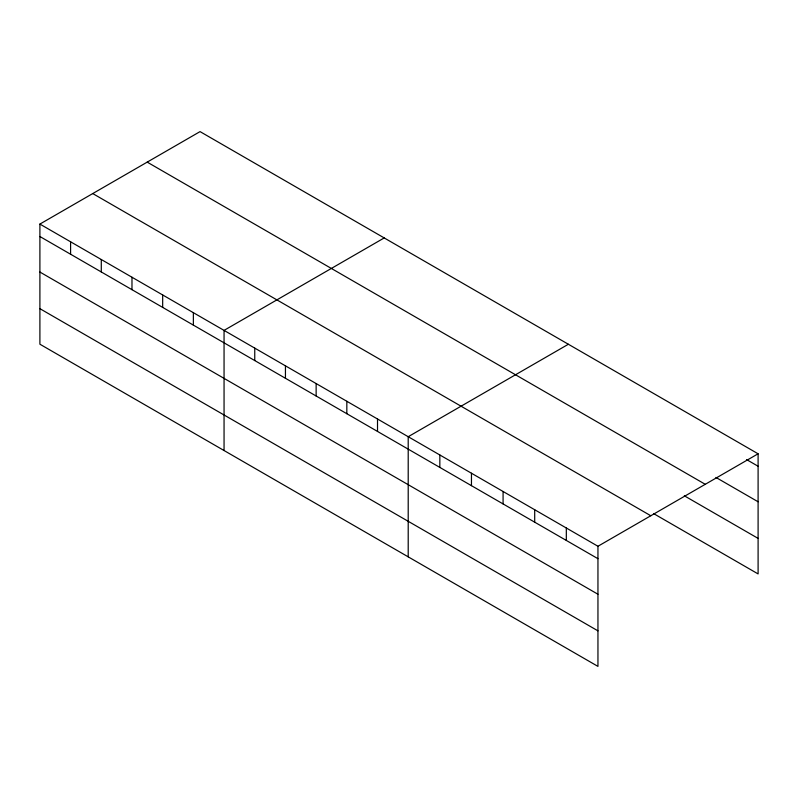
<?xml version="1.0" encoding="UTF-8"?>
<svg xmlns="http://www.w3.org/2000/svg" width="798" height="798" viewBox="0 0 798 798"><rect width="100%" height="100%" fill="white"/><g stroke="black" fill="none" stroke-linecap="round" stroke-linejoin="round"><path stroke-width="1.2" d="M597.951 594.241L597.951 546.261L39.9 224.078L39.9 344.207L597.951 666.39L597.951 594.241L39.9 272.048M653.742 513.673L758.1 573.922L758.1 453.793L200.049 131.61L39.9 224.078M384.207 237.934L224.058 330.392L224.058 450.521M568.366 344.257L408.207 436.715L408.207 556.844M597.951 546.261L758.1 453.793M746.509 459.548L758.1 466.241M715.936 477.433L758.1 501.772M147.201 162.124L705.252 484.306M684.315 495.787L758.1 538.391M92.748 193.565L650.799 515.747M39.9 236.517L597.951 558.7M39.9 308.666L597.951 630.849M566.321 528.007L566.321 540.446M534.7 509.742L534.7 522.191M503.079 491.488L503.079 503.927M471.458 473.234L471.458 485.673M439.838 454.98L439.838 467.419M377.514 419L377.514 431.439M346.831 401.274L346.831 413.713M316.138 383.559L316.138 395.998M285.445 365.833L285.445 378.282M254.752 348.118L254.752 360.556M193.365 312.676L193.365 325.115M162.672 294.961L162.672 307.4M131.979 277.235L131.979 289.674M101.286 259.52L101.286 271.958M70.593 241.794L70.593 254.233"/></g></svg>
